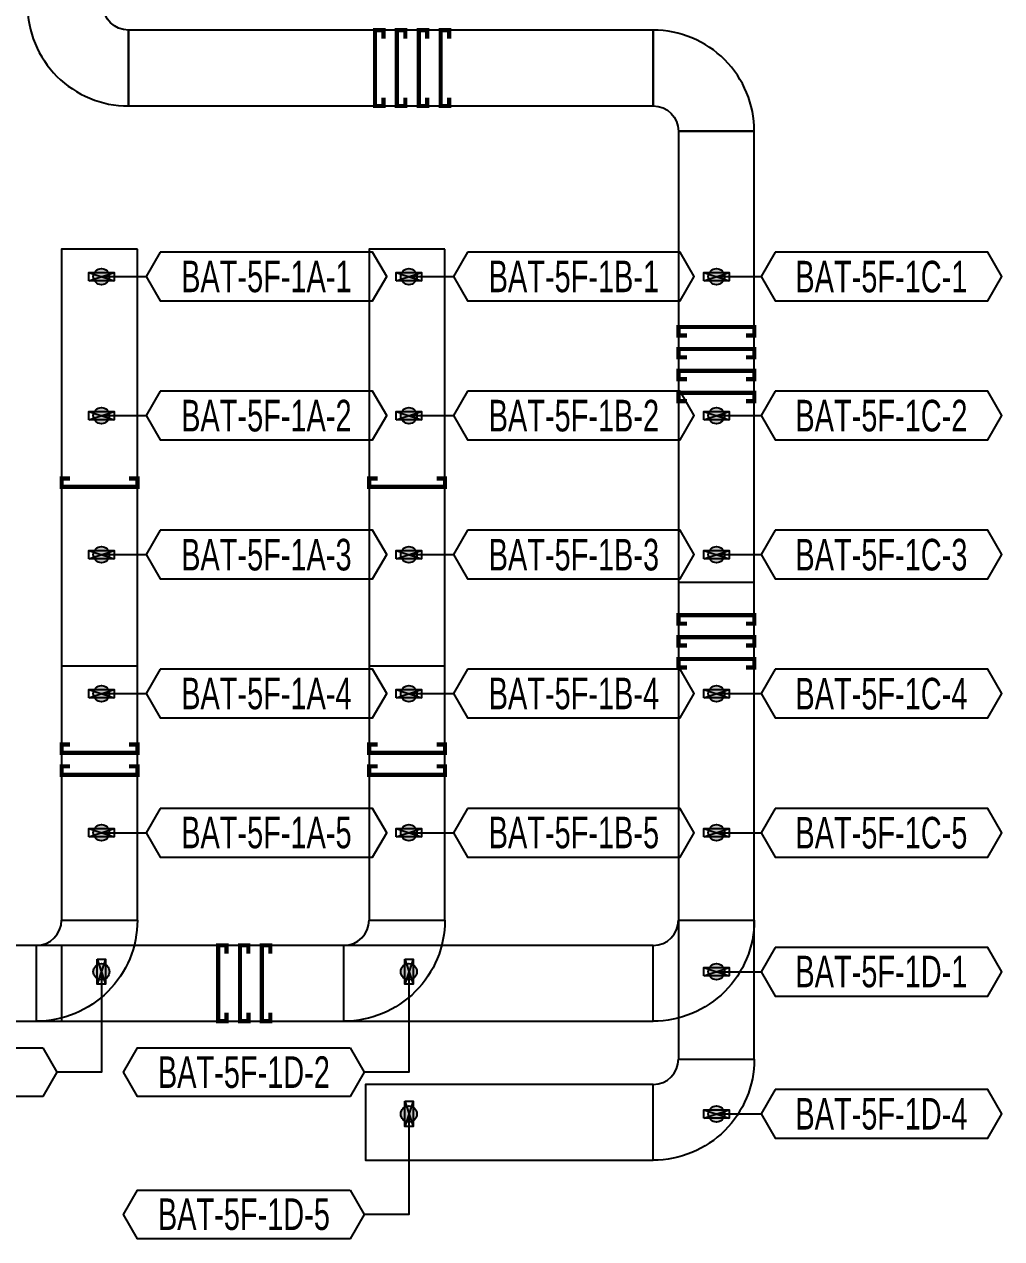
# Model space of a CAD drawing. Header units: millimetres. Extents: x 28900 to 374393, y -351975 to 838289.
# Drawn here: x 328760 to 340361, y 385306 to 399720 of the extents above; entities that cross this region are included whole.
import ezdxf
from ezdxf.enums import TextEntityAlignment as Align

# ---------------------------------------------------------------- set-up
doc = ezdxf.new("R2010")
doc.units = ezdxf.units.MM
doc.header["$LTSCALE"] = 150
doc.layers.add('-----26 Electrical Cable Tray_LV_UPSBAT', color=11, linetype='Continuous')
doc.layers.add('-----99 Cable Schedule', color=2, linetype='Continuous')
doc.styles.add('ELEC', font='Dotum.ttf')

# ---------------------------------------------------------------- blocks, each defined once
blk = doc.blocks.new('A$C9a0ab699')
h = blk.add_hatch(color=0)
edge = h.paths.add_edge_path()
edge.add_arc((64.00719340983778, 64.00719340983778), 64.0071934098378, 720.0000000000341, 1080.000000000034, ccw=False)
at = {"color": 0}
blk.add_circle((64.00719340983778, 64.00719340983778), 64.0071934098378, dxfattribs=at)

msp = doc.modelspace()

# ---------------------------------------------------------------- linework, layer by layer
at = {"layer": '-----26 Electrical Cable Tray_LV_UPSBAT'}
for p, q in [((329524.9988845504, 396774.9980373184), (329824.9988845504, 396674.9980373184)), ((329524.9988845504, 396674.9980373184), (329824.9988845504, 396774.9980373184)), ((333174.9988845504, 396774.9980373184), (333474.9988845504, 396674.9980373184)), ((333174.9988845504, 396674.9980373184), (333474.9988845504, 396774.9980373184)), ((336824.9988845504, 396774.9980373184), (337124.9988845504, 396674.9980373184)), ((336824.9988845504, 396674.9980373184), (337124.9988845504, 396774.9980373184)), ((329524.9988845504, 395124.9980373184), (329824.9988845504, 395024.9980373184)), ((329524.9988845504, 395024.9980373184), (329824.9988845504, 395124.9980373184)), ((333174.9988845504, 395124.9980373184), (333474.9988845504, 395024.9980373184)), ((333174.9988845504, 395024.9980373184), (333474.9988845504, 395124.9980373184)), ((336824.9988845504, 395124.9980373184), (337124.9988845504, 395024.9980373184)), ((336824.9988845504, 395024.9980373184), (337124.9988845504, 395124.9980373184)), ((329524.9988845504, 393474.9980373184), (329824.9988845504, 393374.9980373184)), ((329524.9988845504, 393374.9980373184), (329824.9988845504, 393474.9980373184)), ((333174.9988845504, 393474.9980373184), (333474.9988845504, 393374.9980373184)), ((333174.9988845504, 393374.9980373184), (333474.9988845504, 393474.9980373184)), ((336824.9988845504, 393474.9980373184), (337124.9988845504, 393374.9980373184)), ((336824.9988845504, 393374.9980373184), (337124.9988845504, 393474.9980373184)), ((329524.9988845504, 391824.9980373184), (329824.9988845504, 391724.9980373184)), ((329524.9988845504, 391724.9980373184), (329824.9988845504, 391824.9980373184)), ((333174.9988845504, 391824.9980373184), (333474.9988845504, 391724.9980373184)), ((333174.9988845504, 391724.9980373184), (333474.9988845504, 391824.9980373184)), ((336824.9988845504, 391824.9980373184), (337124.9988845504, 391724.9980373184)), ((336824.9988845504, 391724.9980373184), (337124.9988845504, 391824.9980373184)), ((329524.9988845504, 390174.9980373184), (329824.9988845504, 390074.9980373184)), ((329524.9988845504, 390074.9980373184), (329824.9988845504, 390174.9980373184)), ((333174.9988845504, 390174.9980373184), (333474.9988845504, 390074.9980373184)), ((333174.9988845504, 390074.9980373184), (333474.9988845504, 390174.9980373184)), ((336824.9988845504, 390174.9980373184), (337124.9988845504, 390074.9980373184)), ((336824.9988845504, 390074.9980373184), (337124.9988845504, 390174.9980373184)), ((329724.9988845505, 388624.9980373183), (329624.9988845505, 388324.9980373183)), ((329624.9988845505, 388624.9980373183), (329724.9988845505, 388324.9980373183)), ((333374.9988845505, 388624.9980373183), (333274.9988845505, 388324.9980373183)), ((333274.9988845505, 388624.9980373183), (333374.9988845505, 388324.9980373183)), ((336824.9988845504, 388524.9980373184), (337124.9988845504, 388424.9980373184)), ((336824.9988845504, 388424.9980373184), (337124.9988845504, 388524.9980373184)), ((333374.9988845505, 386936.3459761633), (333274.9988845505, 386636.3459761633)), ((333274.9988845505, 386936.3459761633), (333374.9988845505, 386636.3459761633)), ((336824.9988845504, 386836.3459761634), (337124.9988845504, 386736.3459761634)), ((336824.9988845504, 386736.3459761634), (337124.9988845504, 386836.3459761634))]:
    msp.add_line(p, q, dxfattribs=at)
for points, elevation in [([(329996.4052594624, 399649.9993575416), (329996.4052594624, 399649.9993575416, -0.414213562373095), (329696.4052594624, 399949.9993575416), (329696.4052594624, 399949.9993575416), (328796.4052594624, 399949.9993575416, 0.4142135623731661), (329996.4052594624, 398749.9993575416)], 3.701324547576783e-10), ([(329996.4052594624, 399649.9993575416), (329996.4052594624, 399649.9993575416, -0.414213562373095), (329696.4052594624, 399949.9993575416), (329696.4052594624, 399949.9993575416), (328796.4052594624, 399949.9993575416, 0.4142135623731661), (329996.4052594624, 398749.9993575416)], 3.701324547576783e-10), ([(336224.9988845515, 398749.9993575405), (336224.9988845515, 398749.9993575405, -0.414213562373095), (336524.9988845515, 398449.9993575405), (336524.9988845515, 398449.9993575405), (337424.9988845515, 398449.9993575405, 0.4142135623731661), (336224.9988845515, 399649.9993575405)], 3.701324547576783e-10), ([(336224.9988845515, 398749.9993575405), (336224.9988845515, 398749.9993575405, -0.414213562373095), (336524.9988845515, 398449.9993575405), (336524.9988845515, 398449.9993575405), (337424.9988845515, 398449.9993575405, 0.4142135623731661), (336224.9988845515, 399649.9993575405)], 3.701324547576783e-10), ([(336224.9988845515, 398749.9993575405), (336224.9988845515, 398749.9993575405, -0.414213562373095), (336524.9988845515, 398449.9993575405), (336524.9988845515, 398449.9993575405), (337424.9988845515, 398449.9993575405, 0.4142135623731661), (336224.9988845515, 399649.9993575405)], 3.701324547576783e-10), ([(336224.9988845515, 398749.9993575405), (336224.9988845515, 398749.9993575405, -0.414213562373095), (336524.9988845515, 398449.9993575405), (336524.9988845515, 398449.9993575405), (337424.9988845515, 398449.9993575405, 0.4142135623731661), (336224.9988845515, 399649.9993575405)], 3.701324547576783e-10), ([(328902.7272589018, 388787.8070741042), (328902.7272589018, 388787.8070741042, 0.414213562373095), (329202.7272589018, 389087.8070741042), (329202.7272589018, 389087.8070741042), (330102.7272589018, 389087.8070741042, -0.4142135623731661), (328902.7272589018, 387887.8070741042)], 6.211087315900186e-10), ([(328902.7272589018, 388787.8070741042), (328902.7272589018, 388787.8070741042, 0.414213562373095), (329202.7272589018, 389087.8070741042), (329202.7272589018, 389087.8070741042), (330102.7272589018, 389087.8070741042, -0.4142135623731661), (328902.7272589018, 387887.8070741042)], 6.211087315900186e-10), ([(332552.7272589018, 388787.8070741042), (332552.7272589018, 388787.8070741042, 0.414213562373095), (332852.7272589018, 389087.8070741042), (332852.7272589018, 389087.8070741042), (333752.7272589018, 389087.8070741042, -0.4142135623731661), (332552.7272589018, 387887.8070741042)], 6.211087315900186e-10), ([(332552.7272589018, 388787.8070741042), (332552.7272589018, 388787.8070741042, 0.414213562373095), (332852.7272589018, 389087.8070741042), (332852.7272589018, 389087.8070741042), (333752.7272589018, 389087.8070741042, -0.4142135623731661), (332552.7272589018, 387887.8070741042)], 6.211087315900186e-10), ([(336224.9988845541, 388787.8070741042), (336224.9988845541, 388787.8070741042, 0.414213562373095), (336524.9988845541, 389087.8070741042), (336524.9988845541, 389087.8070741042), (337424.9988845541, 389087.8070741042, -0.4142135623731661), (336224.9988845541, 387887.8070741042)], 6.211087315900174e-10), ([(336224.9988845541, 387137.8070741042), (336224.9988845541, 387137.8070741042, 0.414213562373095), (336524.9988845541, 387437.8070741042), (336524.9988845541, 387437.8070741042), (337424.9988845541, 387437.8070741042, -0.4142135623731661), (336224.9988845541, 386237.8070741042)], 3.373027564118109e-10)]:
    msp.add_lwpolyline(points, format="xyb", close=True, dxfattribs=dict(at, elevation=elevation))
for points, elevation in [([(329996.4052594624, 399649.9993575417), (329996.4052594624, 398749.9993575417), (336224.9988845515, 398749.9993575405), (336224.9988845515, 399649.9993575405)], 3.701324547576783e-10), ([(329996.4052594624, 399649.9993575417), (329996.4052594624, 398749.9993575417), (336224.9988845515, 398749.9993575405), (336224.9988845515, 399649.9993575405)], 3.701324547576783e-10), ([(337424.9988845515, 398449.9993575405), (336524.9988845515, 398449.9993575405), (336524.9988845504, 393099.9980373184), (337424.9988845504, 393099.9980373184)], 6.211087315900174e-10), ([(337424.9988845515, 398449.9993575405), (336524.9988845515, 398449.9993575405), (336524.9988845541, 387437.8070741042), (337424.9988845541, 387437.8070741042)], 6.211087315900174e-10), ([(337424.9988845515, 398449.9993575405), (336524.9988845515, 398449.9993575405), (336524.9988845541, 389087.8070741042), (337424.9988845541, 389087.8070741042)], 6.211087315900174e-10), ([(337424.9988845515, 398449.9993575405), (336524.9988845515, 398449.9993575405), (336524.9988845541, 389087.8070741042), (337424.9988845541, 389087.8070741042)], 6.211087315900174e-10), ([(330102.7272589022, 397049.9980373184), (329202.7272589022, 397049.9980373184), (329202.7272589018, 389087.8070741042), (330102.7272589018, 389087.8070741042)], 3.133090237525198e-10), ([(333752.7272589022, 397049.9980373184), (332852.7272589022, 397049.9980373184), (332852.7272589018, 389087.8070741042), (333752.7272589018, 389087.8070741042)], 3.133090237525198e-10), ([(329524.9988845504, 396674.9980373184), (329524.9988845504, 396774.9980373184), (329824.9988845504, 396774.9980373184), (329824.9988845504, 396674.9980373184)], 7.625026872076512e-10), ([(333174.9988845504, 396674.9980373184), (333174.9988845504, 396774.9980373184), (333474.9988845504, 396774.9980373184), (333474.9988845504, 396674.9980373184)], 7.625026872076512e-10), ([(336824.9988845504, 396674.9980373184), (336824.9988845504, 396774.9980373184), (337124.9988845504, 396774.9980373184), (337124.9988845504, 396674.9980373184)], 7.625026872076512e-10), ([(329524.9988845504, 395024.9980373184), (329524.9988845504, 395124.9980373184), (329824.9988845504, 395124.9980373184), (329824.9988845504, 395024.9980373184)], 6.534019683695055e-10), ([(333174.9988845504, 395024.9980373184), (333174.9988845504, 395124.9980373184), (333474.9988845504, 395124.9980373184), (333474.9988845504, 395024.9980373184)], 6.534019683695055e-10), ([(336824.9988845504, 395024.9980373184), (336824.9988845504, 395124.9980373184), (337124.9988845504, 395124.9980373184), (337124.9988845504, 395024.9980373184)], 6.534019683695055e-10), ([(329524.9988845504, 393374.9980373184), (329524.9988845504, 393474.9980373184), (329824.9988845504, 393474.9980373184), (329824.9988845504, 393374.9980373184)], 6.534019683695055e-10), ([(333174.9988845504, 393374.9980373184), (333174.9988845504, 393474.9980373184), (333474.9988845504, 393474.9980373184), (333474.9988845504, 393374.9980373184)], 6.534019683695055e-10), ([(336824.9988845504, 393374.9980373184), (336824.9988845504, 393474.9980373184), (337124.9988845504, 393474.9980373184), (337124.9988845504, 393374.9980373184)], 6.534019683695055e-10), ([(330102.7272589022, 392099.9980373184), (329202.7272589022, 392099.9980373184), (329202.7272589018, 389087.8070741042), (330102.7272589018, 389087.8070741042)], 3.133090237525198e-10), ([(333752.7272589022, 392099.9980373184), (332852.7272589022, 392099.9980373184), (332852.7272589018, 389087.8070741042), (333752.7272589018, 389087.8070741042)], 3.133090237525198e-10), ([(329524.9988845504, 391724.9980373184), (329524.9988845504, 391824.9980373184), (329824.9988845504, 391824.9980373184), (329824.9988845504, 391724.9980373184)], 4.635565987468829e-10), ([(333174.9988845504, 391724.9980373184), (333174.9988845504, 391824.9980373184), (333474.9988845504, 391824.9980373184), (333474.9988845504, 391724.9980373184)], 4.635565987468829e-10), ([(336824.9988845504, 391724.9980373184), (336824.9988845504, 391824.9980373184), (337124.9988845504, 391824.9980373184), (337124.9988845504, 391724.9980373184)], 4.635565987468829e-10), ([(328902.7272589018, 387887.8070741038), (328902.7272589018, 388787.8070741038), (326048.3238191043, 388787.8070741042), (326048.3238191043, 387887.8070741042)], 6.211087315900174e-10), ([(328902.7272589018, 387887.8070741038), (328902.7272589018, 388787.8070741038), (326048.3238191043, 388787.8070741042), (326048.3238191043, 387887.8070741042)], 6.211087315900174e-10), ([(332552.7272589018, 387887.8070741042), (332552.7272589018, 388787.8070741042), (326048.3238191043, 388787.8070741042), (326048.3238191043, 387887.8070741042)], 6.211087315900174e-10), ([(332552.7272589018, 387887.8070741042), (332552.7272589018, 388787.8070741042), (326048.3238191043, 388787.8070741042), (326048.3238191043, 387887.8070741042)], 6.211087315900174e-10), ([(336224.9988845541, 387887.8070741042), (336224.9988845541, 388787.8070741042), (329200.2892048509, 388787.8070741042), (329200.2892048509, 387887.8070741042)], 6.211087315900174e-10), ([(329624.9988845505, 388624.9980373183), (329724.9988845505, 388624.9980373183), (329724.9988845505, 388324.9980373183), (329624.9988845505, 388324.9980373183)], -1.673478739855891e-10), ([(333274.9988845505, 388624.9980373183), (333374.9988845505, 388624.9980373183), (333374.9988845505, 388324.9980373183), (333274.9988845505, 388324.9980373183)], -1.673478739855891e-10), ([(336824.9988845504, 388424.9980373184), (336824.9988845504, 388524.9980373184), (337124.9988845504, 388524.9980373184), (337124.9988845504, 388424.9980373184)], -1.673478739855891e-10), ([(336224.9988845541, 386237.8070741042), (336224.9988845541, 387137.8070741042), (332810.8251144999, 387137.8070741042), (332810.8251144999, 386237.8070741042)], 3.373027564118109e-10), ([(333274.9988845505, 386936.3459761633), (333374.9988845505, 386936.3459761633), (333374.9988845505, 386636.3459761633), (333274.9988845505, 386636.3459761633)], -1.673478739855891e-10), ([(336824.9988845504, 386736.3459761634), (336824.9988845504, 386836.3459761634), (337124.9988845504, 386836.3459761634), (337124.9988845504, 386736.3459761634)], -1.673478739855891e-10)]:
    msp.add_lwpolyline(points, close=True, dxfattribs=dict(at, elevation=elevation))
at = {"layer": '-----26 Electrical Cable Tray_LV_UPSBAT', "ltscale": 7.5, "const_width": 50}
for points, elevation in [([(333022.5666376534, 399549.9691707928), (333022.5666376534, 399649.9691707928), (332922.5666376534, 399649.9691707928), (332922.5811872875, 398750.0394951638), (333022.5811872875, 398750.0394951638), (333022.5811872875, 398850.0394951638)], -8.674146879630503e-09), ([(333282.3826465621, 399549.9691707928), (333282.3826465621, 399649.9691707928), (333182.3826465621, 399649.9691707928), (333182.3971961961, 398750.0394951638), (333282.3971961961, 398750.0394951638), (333282.3971961961, 398850.0394951638)], -8.674146879630503e-09), ([(333542.1986554707, 399549.9691707928), (333542.1986554707, 399649.9691707928), (333442.1986554707, 399649.9691707928), (333442.2132051048, 398750.0394951638), (333542.2132051048, 398750.0394951638), (333542.2132051048, 398850.0394951638)], -8.674146879630503e-09), ([(333802.0146643789, 399549.9728462554), (333802.0146643789, 399649.9728462554), (333702.0146643789, 399649.9728462554), (333702.029214013, 398750.0431706264), (333802.029214013, 398750.0431706264), (333802.029214013, 398850.0431706264)], -1.319628654682459e-08), ([(336625.0692089232, 396026.125457092), (336525.0692089232, 396026.125457092), (336525.0692089232, 396126.125457092), (337424.9988845522, 396126.1109074578), (337424.9988845522, 396026.1109074578), (337324.9988845522, 396026.1109074578)], 6.211087315900178e-10), ([(336625.0734095047, 395766.3094481922), (336525.0734095047, 395766.3094481922), (336525.0734095047, 395866.3094481922), (337425.0030851337, 395866.2948985581), (337425.0030851337, 395766.2948985581), (337325.0030851337, 395766.2948985581)], 5.14324839878411e-09), ([(336625.0776100861, 395506.4934392925), (336525.0776100861, 395506.4934392925), (336525.0776100861, 395606.4934392925), (337425.0072857151, 395606.4788896583), (337425.0072857151, 395506.4788896583), (337325.0072857151, 395506.4788896583)], 9.665388065978201e-09), ([(336625.0650083418, 395246.6774306645), (336525.0650083418, 395246.6774306645), (336525.0650083418, 395346.6774306645), (337424.9946839708, 395346.6628810303), (337424.9946839708, 395246.6628810303), (337324.9946839708, 395246.6628810303)], 1.418752773317229e-08), ([(329302.8122007461, 394328.504517275), (329202.8122007461, 394328.504517275), (329202.8122007461, 394228.504517275), (330102.7418763751, 394228.5190669092), (330102.7418763751, 394328.5190669092), (330002.7418763751, 394328.5190669092)], -2.410054643624056e-08), ([(332952.8122007461, 394328.504517275), (332852.8122007461, 394328.504517275), (332852.8122007461, 394228.504517275), (333752.7418763751, 394228.5190669092), (333752.7418763751, 394328.5190669092), (333652.7418763751, 394328.5190669092)], -2.410054643624056e-08), ([(336625.0734095047, 392605.8032118188), (336525.0734095047, 392605.8032118188), (336525.0734095047, 392705.8032118188), (337425.0030851337, 392705.7886621846), (337425.0030851337, 392605.7886621846), (337325.0030851337, 392605.7886621846)], 5.14324839878411e-09), ([(336625.0776100861, 392345.9872029191), (336525.0776100861, 392345.9872029191), (336525.0776100861, 392445.9872029191), (337425.0072857151, 392445.9726532849), (337425.0072857151, 392345.9726532849), (337325.0072857151, 392345.9726532849)], 9.665388065978201e-09), ([(336625.0650083418, 392086.171194291), (336525.0650083418, 392086.171194291), (336525.0650083418, 392186.171194291), (337424.9946839708, 392186.1566446568), (337424.9946839708, 392086.1566446568), (337324.9946839708, 392086.1566446568)], 1.418752773317229e-08), ([(329302.797583273, 391171.8578134264), (329202.797583273, 391171.8578134264), (329202.797583273, 391071.8578134264), (330102.727258902, 391071.8723630605), (330102.727258902, 391171.8723630605), (330002.727258902, 391171.8723630605)], 3.133090237525187e-10), ([(332952.797583273, 391171.8578134264), (332852.797583273, 391171.8578134264), (332852.797583273, 391071.8578134264), (333752.727258902, 391071.8723630605), (333752.727258902, 391171.8723630605), (333652.727258902, 391171.8723630605)], 3.133090237525187e-10), ([(329302.8023089732, 390912.0418045351), (329202.8023089732, 390912.0418045351), (329202.8023089732, 390812.0418045351), (330102.7319846022, 390812.0563541693), (330102.7319846022, 390912.0563541693), (330002.7319846022, 390912.0563541693)], 4.835448690946611e-09), ([(332952.8023089732, 390912.0418045351), (332852.8023089732, 390912.0418045351), (332852.8023089732, 390812.0418045351), (333752.7319846022, 390812.0563541693), (333752.7319846022, 390912.0563541693), (333652.7319846022, 390912.0563541693)], 4.835448690946611e-09), ([(331159.9349508355, 388687.7768873556), (331159.9349508355, 388787.7768873556), (331059.9349508355, 388787.7768873556), (331059.9495004696, 387887.8472117266), (331159.9495004696, 387887.8472117266), (331159.9495004696, 387987.8472117266)], -8.423170602798164e-09), ([(331419.7509597437, 388687.7805628182), (331419.7509597437, 388787.7805628182), (331319.7509597437, 388787.7805628182), (331319.7655093778, 387887.8508871892), (331419.7655093778, 387887.8508871892), (331419.7655093778, 387987.8508871892)], -1.294531026999225e-08), ([(331679.566968652, 388687.7842382807), (331679.566968652, 388787.7842382807), (331579.566968652, 388787.7842382807), (331579.581518286, 387887.8545626517), (331679.581518286, 387887.8545626517), (331679.581518286, 387987.8545626517)], -1.746744993718634e-08)]:
    msp.add_lwpolyline(points, dxfattribs=dict(at, elevation=elevation))
at = {"layer": '-----26 Electrical Cable Tray_LV_UPSBAT'}
for points in [[(329524.9988845504, 390074.9980373184), (329524.9988845504, 390174.9980373184), (329824.9988845504, 390174.9980373184), (329824.9988845504, 390074.9980373184)], [(333174.9988845504, 390074.9980373184), (333174.9988845504, 390174.9980373184), (333474.9988845504, 390174.9980373184), (333474.9988845504, 390074.9980373184)], [(336824.9988845504, 390074.9980373184), (336824.9988845504, 390174.9980373184), (337124.9988845504, 390174.9980373184), (337124.9988845504, 390074.9980373184)]]:
    msp.add_lwpolyline(points, close=True, dxfattribs=at)
at = {"layer": '-----99 Cable Schedule', "color": 1}
for points, elevation in [([(330372.0796761556, 397013.7480373202), (330205.3697859437, 396724.9980373184), (330372.0796761582, 396436.2480373149), (332894.6489089335, 396436.2480373149), (333061.3587991568, 396724.9980373184), (332894.6489089309, 397013.7480373202)], 7.625026872076512e-10), ([(334022.0796761556, 397013.7480373202), (333855.3697859437, 396724.9980373184), (334022.0796761582, 396436.2480373149), (336544.6489089335, 396436.2480373149), (336711.3587991568, 396724.9980373184), (336544.6489089309, 397013.7480373202)], 7.625026872076512e-10), ([(337672.0796761556, 397013.7480373202), (337505.3697859437, 396724.9980373184), (337672.0796761582, 396436.2480373149), (340194.6489089335, 396436.2480373149), (340361.3587991568, 396724.9980373184), (340194.6489089309, 397013.7480373202)], 7.625026872076512e-10), ([(330372.0796761556, 395363.7480373202), (330205.3697859437, 395074.9980373184), (330372.0796761582, 394786.2480373149), (332894.6489089335, 394786.2480373149), (333061.3587991568, 395074.9980373184), (332894.6489089309, 395363.7480373202)], 6.534019683695055e-10), ([(334022.0796761556, 395363.7480373202), (333855.3697859437, 395074.9980373184), (334022.0796761582, 394786.2480373149), (336544.6489089335, 394786.2480373149), (336711.3587991568, 395074.9980373184), (336544.6489089309, 395363.7480373202)], 6.534019683695055e-10), ([(337672.0796761556, 395363.7480373202), (337505.3697859437, 395074.9980373184), (337672.0796761582, 394786.2480373149), (340194.6489089335, 394786.2480373149), (340361.3587991568, 395074.9980373184), (340194.6489089309, 395363.7480373202)], 6.534019683695055e-10), ([(330372.0796761556, 393713.7480373202), (330205.3697859437, 393424.9980373184), (330372.0796761582, 393136.2480373149), (332894.6489089335, 393136.2480373149), (333061.3587991568, 393424.9980373184), (332894.6489089309, 393713.7480373202)], 6.534019683695055e-10), ([(334022.0796761556, 393713.7480373202), (333855.3697859437, 393424.9980373184), (334022.0796761582, 393136.2480373149), (336544.6489089335, 393136.2480373149), (336711.3587991568, 393424.9980373184), (336544.6489089309, 393713.7480373202)], 6.534019683695055e-10), ([(337672.0796761556, 393713.7480373202), (337505.3697859437, 393424.9980373184), (337672.0796761582, 393136.2480373149), (340194.6489089335, 393136.2480373149), (340361.3587991568, 393424.9980373184), (340194.6489089309, 393713.7480373202)], 6.534019683695055e-10), ([(330372.0796761556, 392063.7480373202), (330205.3697859437, 391774.9980373184), (330372.0796761582, 391486.2480373149), (332894.6489089335, 391486.2480373149), (333061.3587991568, 391774.9980373184), (332894.6489089309, 392063.7480373202)], 4.635565987468829e-10), ([(334022.0796761556, 392063.7480373202), (333855.3697859437, 391774.9980373184), (334022.0796761582, 391486.2480373149), (336544.6489089335, 391486.2480373149), (336711.3587991568, 391774.9980373184), (336544.6489089309, 392063.7480373202)], 4.635565987468829e-10), ([(337672.0796761556, 392063.7480373202), (337505.3697859437, 391774.9980373184), (337672.0796761582, 391486.2480373149), (340194.6489089335, 391486.2480373149), (340361.3587991568, 391774.9980373184), (340194.6489089309, 392063.7480373202)], 4.635565987468829e-10), ([(337672.0796761556, 388763.7480373202), (337505.3697859437, 388474.9980373184), (337672.0796761582, 388186.2480373149), (340194.6489089335, 388186.2480373149), (340361.3587991568, 388474.9980373184), (340194.6489089309, 388763.7480373202)], -1.673478739855891e-10), ([(332627.9180929453, 387571.9557869543), (332794.6279831572, 387283.2057869525), (332627.9180929427, 386994.455786949), (330105.3488601674, 386994.455786949), (329938.638969944, 387283.2057869526), (330105.3488601699, 387571.9557869543)], -1.673478739855858e-10), ([(337672.0796761556, 387075.0959761651), (337505.3697859437, 386786.3459761634), (337672.0796761582, 386497.5959761599), (340194.6489089335, 386497.5959761599), (340361.3587991568, 386786.3459761634), (340194.6489089309, 387075.0959761651)], -1.673478739855891e-10), ([(332627.9180929453, 385883.3037257993), (332794.6279831572, 385594.5537257975), (332627.9180929427, 385305.803725794), (330105.3488601674, 385305.803725794), (329938.638969944, 385594.5537257976), (330105.3488601699, 385883.3037257993)], -1.673478739855858e-10)]:
    msp.add_lwpolyline(points, close=True, dxfattribs=dict(at, elevation=elevation))
for points, elevation in [([(329674.9988845504, 396724.9980373184), (330205.3697859437, 396724.9980373184)], 7.625026872076512e-10), ([(333324.9988845504, 396724.9980373184), (333855.3697859437, 396724.9980373184)], 7.625026872076512e-10), ([(336974.9988845504, 396724.9980373184), (337505.3697859437, 396724.9980373184)], 7.625026872076512e-10), ([(329674.9988845504, 395074.9980373184), (330205.3697859437, 395074.9980373184)], 6.534019683695055e-10), ([(333324.9988845504, 395074.9980373184), (333855.3697859437, 395074.9980373184)], 6.534019683695055e-10), ([(336974.9988845504, 395074.9980373184), (337505.3697859437, 395074.9980373184)], 6.534019683695055e-10), ([(329674.9988845504, 393424.9980373184), (330205.3697859437, 393424.9980373184)], 6.534019683695055e-10), ([(333324.9988845504, 393424.9980373184), (333855.3697859437, 393424.9980373184)], 6.534019683695055e-10), ([(336974.9988845504, 393424.9980373184), (337505.3697859437, 393424.9980373184)], 6.534019683695055e-10), ([(329674.9988845504, 391774.9980373184), (330205.3697859437, 391774.9980373184)], 4.635565987468829e-10), ([(333324.9988845504, 391774.9980373184), (333855.3697859437, 391774.9980373184)], 4.635565987468829e-10), ([(336974.9988845504, 391774.9980373184), (337505.3697859437, 391774.9980373184)], 4.635565987468829e-10), ([(333324.9988845505, 388474.9980373183), (333324.9988845505, 387283.2057869525), (332794.6279831572, 387283.2057869525)], -1.673478739855858e-10), ([(336974.9988845504, 388474.9980373184), (337505.3697859437, 388474.9980373184)], -1.673478739855891e-10), ([(333324.9988845505, 386786.3459761633), (333324.9988845505, 385594.5537257975), (332794.6279831572, 385594.5537257975)], -1.673478739855858e-10), ([(336974.9988845504, 386786.3459761634), (337505.3697859437, 386786.3459761634)], -1.673478739855891e-10)]:
    msp.add_lwpolyline(points, dxfattribs=dict(at, elevation=elevation))
for points in [[(330372.0796761556, 390413.7480373202), (330205.3697859437, 390124.9980373184), (330372.0796761582, 389836.2480373149), (332894.6489089335, 389836.2480373149), (333061.3587991568, 390124.9980373184), (332894.6489089309, 390413.7480373202)], [(334022.0796761556, 390413.7480373202), (333855.3697859437, 390124.9980373184), (334022.0796761582, 389836.2480373149), (336544.6489089335, 389836.2480373149), (336711.3587991568, 390124.9980373184), (336544.6489089309, 390413.7480373202)], [(337672.0796761556, 390413.7480373202), (337505.3697859437, 390124.9980373184), (337672.0796761582, 389836.2480373149), (340194.6489089335, 389836.2480373149), (340361.3587991568, 390124.9980373184), (340194.6489089309, 390413.7480373202)], [(328977.9180929453, 387571.9557869543), (329144.6279831572, 387283.2057869525), (328977.9180929427, 386994.455786949), (326455.3488601674, 386994.455786949), (326288.638969944, 387283.2057869526), (326455.3488601699, 387571.9557869543)]]:
    msp.add_lwpolyline(points, close=True, dxfattribs=at)
for points in [[(329674.9988845504, 390124.9980373184), (330205.3697859437, 390124.9980373184)], [(333324.9988845504, 390124.9980373184), (333855.3697859437, 390124.9980373184)], [(336974.9988845504, 390124.9980373184), (337505.3697859437, 390124.9980373184)], [(329674.9988845505, 388474.9980373183), (329674.9988845505, 387283.2057869525), (329144.6279831572, 387283.2057869525)]]:
    msp.add_lwpolyline(points, dxfattribs=at)

# ---------------------------------------------------------------- block references
at = {"layer": '-----99 Cable Schedule', "color": 1, "xscale": 1.5, "yscale": 1.5, "zscale": 1.5, "rotation": 90.00000000000001}
for p in [(329771.0096746652, 396628.9872472037), (333421.0096746652, 396628.9872472037), (337071.0096746652, 396628.9872472037), (329771.0096746652, 394978.9872472037), (333421.0096746652, 394978.9872472037), (337071.0096746652, 394978.9872472037), (329771.0096746652, 393328.9872472037), (333421.0096746652, 393328.9872472037), (337071.0096746652, 393328.9872472037), (329771.0096746652, 391678.9872472037), (333421.0096746652, 391678.9872472037), (337071.0096746652, 391678.9872472037), (329771.0096746652, 390028.9872472037), (333421.0096746652, 390028.9872472037), (337071.0096746652, 390028.9872472037), (337071.0096746652, 388378.9872472037), (337071.0096746652, 386690.3351860486)]:
    msp.add_blockref('A$C9a0ab699', p, dxfattribs=at)
at = {"layer": '-----99 Cable Schedule', "color": 1, "xscale": 1.5, "yscale": 1.5, "zscale": 1.5}
for p in [(329578.9880944357, 388378.9872472036), (333228.9880944357, 388378.9872472036), (333228.9880944357, 386690.3351860486)]:
    msp.add_blockref('A$C9a0ab699', p, dxfattribs=at)

# ---------------------------------------------------------------- texts
at = {"layer": '-----99 Cable Schedule', "style": 'ELEC', "width": 0.7}
for s, p in [('BAT-5F-1A-1', (331633.3642925445, 396724.9980373175)), ('BAT-5F-1B-1', (335283.3642925445, 396724.9980373175)), ('BAT-5F-1C-1', (338933.3642925445, 396724.9980373175)), ('BAT-5F-1A-2', (331633.3642925445, 395074.9980373175)), ('BAT-5F-1B-2', (335283.3642925445, 395074.9980373175)), ('BAT-5F-1C-2', (338933.3642925445, 395074.9980373175)), ('BAT-5F-1A-3', (331633.3642925445, 393424.9980373175)), ('BAT-5F-1B-3', (335283.3642925445, 393424.9980373175)), ('BAT-5F-1C-3', (338933.3642925445, 393424.9980373175)), ('BAT-5F-1A-4', (331633.3642925445, 391774.9980373175)), ('BAT-5F-1B-4', (335283.3642925445, 391774.9980373175)), ('BAT-5F-1C-4', (338933.3642925445, 391774.9980373175)), ('BAT-5F-1A-5', (331633.3642925445, 390124.9980373175)), ('BAT-5F-1B-5', (335283.3642925445, 390124.9980373175)), ('BAT-5F-1C-5', (338933.3642925445, 390124.9980373175)), ('BAT-5F-1D-1', (338933.3642925445, 388474.9980373175)), ('BAT-5F-1D-4', (338933.3642925445, 386786.3459761625))]:
    msp.add_text(s, height=375, dxfattribs=at).set_placement(p, align=Align.MIDDLE)
for s, p in [('BAT-5F-1D-2', (331366.6334765563, 387283.2057869516)), ('BAT-5F-1D-5', (331366.6334765563, 385594.5537257966))]:
    msp.add_text(s, height=375, rotation=359.9999999999992, dxfattribs=at).set_placement(p, align=Align.MIDDLE)

doc.saveas('drawing.dxf')
